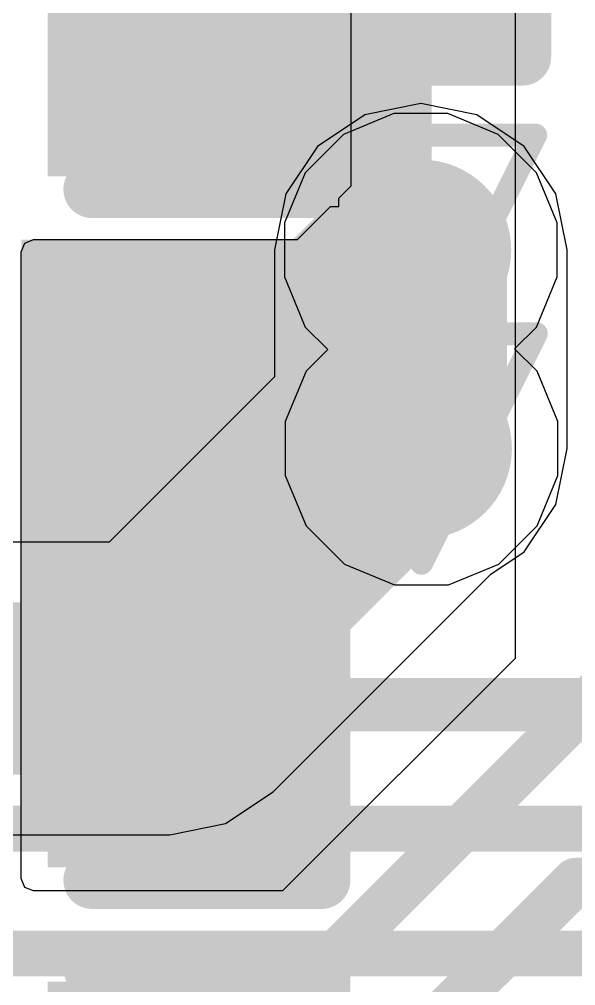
# Model space of a CAD drawing. Header units: inches. Extents: x -6 to 284, y -12 to 154.
# Drawn here: x 34.032 to 35.263, y -2.234 to -0.095 of the extents above; entities that cross this region are included whole.
import ezdxf

# ---------------------------------------------------------------- set-up
doc = ezdxf.new("R2010")
doc.units = ezdxf.units.IN
for name, color, linetype in [('Bottom Layer', 5, 'Continuous'), ('Bottom Overlay', 54, 'Continuous'), ('Bottom Paste', 16, 'Continuous'), ('Bottom Solder', 6, 'Continuous'), ('Drill Drawing', 1, 'Continuous'), ('GND-1', 16, 'Continuous'), ('GND-2', 90, 'Continuous'), ('GND-3', 216, 'Continuous'), ('GND-4', 54, 'Continuous'), ('PWR-1', 156, 'Continuous'), ('PWR-2', 130, 'Continuous'), ('Signal L1', 76, 'Continuous'), ('Signal L2', 6, 'Continuous'), ('Top Layer', 1, 'Continuous'), ('Top Overlay', 2, 'Continuous'), ('Top Paste', 8, 'Continuous'), ('Top Solder', 216, 'Continuous'), ('Via Holes', 16, 'Continuous')]:
    doc.layers.add(name, color=color, linetype=linetype)

# ---------------------------------------------------------------- blocks, each defined once
blk = doc.blocks.new('C___0402_B_94')
at = {"layer": 'Bottom Layer'}
for points in [[(-0.2413, 0.3175), (-0.2413, -0.3175), (-0.6985, -0.3175), (-0.6985, 0.3175)], [(0.6985, 0.3175), (0.6985, -0.3175), (0.2413, -0.3175), (0.2413, 0.3175)]]:
    blk.add_hatch(color=5, dxfattribs=at).paths.add_polyline_path(points)
at = {"layer": 'Bottom Paste'}
for points in [[(-0.2413, 0.3175), (-0.2413, -0.3175), (-0.6985, -0.3175), (-0.6985, 0.3175)], [(0.6985, 0.3175), (0.6985, -0.3175), (0.2413, -0.3175), (0.2413, 0.3175)]]:
    blk.add_hatch(color=16, dxfattribs=at).paths.add_polyline_path(points)
at = {"layer": 'Bottom Solder'}
for points in [[(-0.1813, 0.3775), (-0.1813, -0.3775), (-0.7585, -0.3775), (-0.7585, 0.3775)], [(0.7585, 0.3775), (0.7585, -0.3775), (0.1813, -0.3775), (0.1813, 0.3775)]]:
    blk.add_hatch(color=6, dxfattribs=at).paths.add_polyline_path(points)
at = {"layer": 'Bottom Overlay'}
for points in [[(-0.7874, -0.4064, 0.127, 0.127, 0), (-0.7874, 0.4064, 0.127, 0.127, 0)], [(-0.7874, 0.4064, 0.127, 0.127, 0), (-0.2794, 0.4064, 0.127, 0.127, 0)], [(0.2794, 0.4064, 0.127, 0.127, 0), (0.7874, 0.4064, 0.127, 0.127, 0)], [(0.7874, -0.4064, 0.127, 0.127, 0), (0.7874, 0.4064, 0.127, 0.127, 0)], [(-0.7874, -0.4064, 0.127, 0.127, 0), (-0.2794, -0.4064, 0.127, 0.127, 0)], [(0.2794, -0.4064, 0.127, 0.127, 0), (0.7874, -0.4064, 0.127, 0.127, 0)]]:
    blk.add_lwpolyline(points, format="xyseb", dxfattribs=at)
for points in [[(-0.8191, 0.4064, 0.0635, 0.0635, 1), (-0.7556, 0.4064, 0.0635, 0.0635, 1)], [(-0.8191, 0.4064, 0.0635, 0.0635, 1), (-0.7556, 0.4064, 0.0635, 0.0635, 1)], [(-0.3111, 0.4064, 0.0635, 0.0635, 1), (-0.2477, 0.4064, 0.0635, 0.0635, 1)], [(0.2477, 0.4064, 0.0635, 0.0635, 1), (0.3111, 0.4064, 0.0635, 0.0635, 1)], [(0.7556, 0.4064, 0.0635, 0.0635, 1), (0.8191, 0.4064, 0.0635, 0.0635, 1)], [(0.7556, 0.4064, 0.0635, 0.0635, 1), (0.8191, 0.4064, 0.0635, 0.0635, 1)], [(-0.8191, -0.4064, 0.0635, 0.0635, 1), (-0.7556, -0.4064, 0.0635, 0.0635, 1)], [(-0.8191, -0.4064, 0.0635, 0.0635, 1), (-0.7556, -0.4064, 0.0635, 0.0635, 1)], [(-0.3111, -0.4064, 0.0635, 0.0635, 1), (-0.2477, -0.4064, 0.0635, 0.0635, 1)], [(0.2477, -0.4064, 0.0635, 0.0635, 1), (0.3111, -0.4064, 0.0635, 0.0635, 1)], [(0.7556, -0.4064, 0.0635, 0.0635, 1), (0.8191, -0.4064, 0.0635, 0.0635, 1)], [(0.7556, -0.4064, 0.0635, 0.0635, 1), (0.8191, -0.4064, 0.0635, 0.0635, 1)]]:
    blk.add_lwpolyline(points, format="xyseb", close=True, dxfattribs=at)
blk = doc.blocks.new('C___0402_B_454')
at = {"layer": 'Bottom Layer'}
for points in [[(-0.2413, 0.3175), (-0.2413, -0.3175), (-0.6985, -0.3175), (-0.6985, 0.3175)], [(0.6985, 0.3175), (0.6985, -0.3175), (0.2413, -0.3175), (0.2413, 0.3175)]]:
    blk.add_hatch(color=5, dxfattribs=at).paths.add_polyline_path(points)
at = {"layer": 'Bottom Paste'}
for points in [[(-0.2413, 0.3175), (-0.2413, -0.3175), (-0.6985, -0.3175), (-0.6985, 0.3175)], [(0.6985, 0.3175), (0.6985, -0.3175), (0.2413, -0.3175), (0.2413, 0.3175)]]:
    blk.add_hatch(color=16, dxfattribs=at).paths.add_polyline_path(points)
at = {"layer": 'Bottom Solder'}
for points in [[(-0.1813, 0.3775), (-0.1813, -0.3775), (-0.7585, -0.3775), (-0.7585, 0.3775)], [(0.7585, 0.3775), (0.7585, -0.3775), (0.1813, -0.3775), (0.1813, 0.3775)]]:
    blk.add_hatch(color=6, dxfattribs=at).paths.add_polyline_path(points)
at = {"layer": 'Bottom Overlay'}
for points in [[(-0.2794, 0.4064, 0.127, 0.127, 0), (-0.7874, 0.4064, 0.127, 0.127, 0)], [(-0.7874, 0.4064, 0.127, 0.127, 0), (-0.7874, -0.4064, 0.127, 0.127, 0)], [(0.7874, 0.4064, 0.127, 0.127, 0), (0.2794, 0.4064, 0.127, 0.127, 0)], [(0.7874, 0.4064, 0.127, 0.127, 0), (0.7874, -0.4064, 0.127, 0.127, 0)], [(-0.2794, -0.4064, 0.127, 0.127, 0), (-0.7874, -0.4064, 0.127, 0.127, 0)], [(0.7874, -0.4064, 0.127, 0.127, 0), (0.2794, -0.4064, 0.127, 0.127, 0)]]:
    blk.add_lwpolyline(points, format="xyseb", dxfattribs=at)
for points in [[(-0.8191, 0.4064, 0.0635, 0.0635, 1), (-0.7556, 0.4064, 0.0635, 0.0635, 1)], [(-0.8191, 0.4064, 0.0635, 0.0635, 1), (-0.7556, 0.4064, 0.0635, 0.0635, 1)], [(-0.3111, 0.4064, 0.0635, 0.0635, 1), (-0.2477, 0.4064, 0.0635, 0.0635, 1)], [(0.2477, 0.4064, 0.0635, 0.0635, 1), (0.3112, 0.4064, 0.0635, 0.0635, 1)], [(0.7556, 0.4064, 0.0635, 0.0635, 1), (0.8191, 0.4064, 0.0635, 0.0635, 1)], [(0.7556, 0.4064, 0.0635, 0.0635, 1), (0.8191, 0.4064, 0.0635, 0.0635, 1)], [(-0.8191, -0.4064, 0.0635, 0.0635, 1), (-0.7556, -0.4064, 0.0635, 0.0635, 1)], [(-0.8191, -0.4064, 0.0635, 0.0635, 1), (-0.7556, -0.4064, 0.0635, 0.0635, 1)], [(-0.3111, -0.4064, 0.0635, 0.0635, 1), (-0.2477, -0.4064, 0.0635, 0.0635, 1)], [(0.2477, -0.4064, 0.0635, 0.0635, 1), (0.3112, -0.4064, 0.0635, 0.0635, 1)], [(0.7556, -0.4064, 0.0635, 0.0635, 1), (0.8191, -0.4064, 0.0635, 0.0635, 1)], [(0.7556, -0.4064, 0.0635, 0.0635, 1), (0.8191, -0.4064, 0.0635, 0.0635, 1)]]:
    blk.add_lwpolyline(points, format="xyseb", close=True, dxfattribs=at)
blk = doc.blocks.new('C___0402_455')
at = {"layer": 'Top Layer'}
for points in [[(-0.6985, -0.3175), (-0.6985, 0.3175), (-0.2413, 0.3175), (-0.2413, -0.3175)], [(0.2413, -0.3175), (0.2413, 0.3175), (0.6985, 0.3175), (0.6985, -0.3175)]]:
    blk.add_hatch(color=1, dxfattribs=at).paths.add_polyline_path(points)
at = {"layer": 'Top Paste'}
for points in [[(-0.6985, -0.3175), (-0.6985, 0.3175), (-0.2413, 0.3175), (-0.2413, -0.3175)], [(0.2413, -0.3175), (0.2413, 0.3175), (0.6985, 0.3175), (0.6985, -0.3175)]]:
    blk.add_hatch(color=8, dxfattribs=at).paths.add_polyline_path(points)
at = {"layer": 'Top Solder'}
for points in [[(-0.7585, -0.3775), (-0.7585, 0.3775), (-0.1813, 0.3775), (-0.1813, -0.3775)], [(0.1813, -0.3775), (0.1813, 0.3775), (0.7585, 0.3775), (0.7585, -0.3775)]]:
    blk.add_hatch(color=216, dxfattribs=at).paths.add_polyline_path(points)
at = {"layer": 'Top Overlay'}
for points in [[(-0.2794, 0.4064, 0.127, 0.127, 0), (-0.7874, 0.4064, 0.127, 0.127, 0)], [(-0.7874, -0.4064, 0.127, 0.127, 0), (-0.7874, 0.4064, 0.127, 0.127, 0)], [(0.7874, 0.4064, 0.127, 0.127, 0), (0.2794, 0.4064, 0.127, 0.127, 0)], [(0.7874, -0.4064, 0.127, 0.127, 0), (0.7874, 0.4064, 0.127, 0.127, 0)], [(-0.2794, -0.4064, 0.127, 0.127, 0), (-0.7874, -0.4064, 0.127, 0.127, 0)], [(0.7874, -0.4064, 0.127, 0.127, 0), (0.2794, -0.4064, 0.127, 0.127, 0)]]:
    blk.add_lwpolyline(points, format="xyseb", dxfattribs=at)
for points in [[(-0.8191, 0.4064, 0.0635, 0.0635, 1), (-0.7556, 0.4064, 0.0635, 0.0635, 1)], [(-0.8191, 0.4064, 0.0635, 0.0635, 1), (-0.7556, 0.4064, 0.0635, 0.0635, 1)], [(-0.3111, 0.4064, 0.0635, 0.0635, 1), (-0.2477, 0.4064, 0.0635, 0.0635, 1)], [(0.2477, 0.4064, 0.0635, 0.0635, 1), (0.3111, 0.4064, 0.0635, 0.0635, 1)], [(0.7556, 0.4064, 0.0635, 0.0635, 1), (0.8191, 0.4064, 0.0635, 0.0635, 1)], [(0.7556, 0.4064, 0.0635, 0.0635, 1), (0.8191, 0.4064, 0.0635, 0.0635, 1)], [(-0.8191, -0.4064, 0.0635, 0.0635, 1), (-0.7556, -0.4064, 0.0635, 0.0635, 1)], [(-0.8191, -0.4064, 0.0635, 0.0635, 1), (-0.7556, -0.4064, 0.0635, 0.0635, 1)], [(-0.3111, -0.4064, 0.0635, 0.0635, 1), (-0.2477, -0.4064, 0.0635, 0.0635, 1)], [(0.2477, -0.4064, 0.0635, 0.0635, 1), (0.3111, -0.4064, 0.0635, 0.0635, 1)], [(0.7556, -0.4064, 0.0635, 0.0635, 1), (0.8191, -0.4064, 0.0635, 0.0635, 1)], [(0.7556, -0.4064, 0.0635, 0.0635, 1), (0.8191, -0.4064, 0.0635, 0.0635, 1)]]:
    blk.add_lwpolyline(points, format="xyseb", close=True, dxfattribs=at)
blk = doc.blocks.new('C___0402_B_465')
at = {"layer": 'Bottom Layer'}
for points in [[(-0.2413, 0.3175), (-0.2413, -0.3175), (-0.6985, -0.3175), (-0.6985, 0.3175)], [(0.6985, 0.3175), (0.6985, -0.3175), (0.2413, -0.3175), (0.2413, 0.3175)]]:
    blk.add_hatch(color=5, dxfattribs=at).paths.add_polyline_path(points)
at = {"layer": 'Bottom Paste'}
for points in [[(-0.2413, 0.3175), (-0.2413, -0.3175), (-0.6985, -0.3175), (-0.6985, 0.3175)], [(0.6985, 0.3175), (0.6985, -0.3175), (0.2413, -0.3175), (0.2413, 0.3175)]]:
    blk.add_hatch(color=16, dxfattribs=at).paths.add_polyline_path(points)
at = {"layer": 'Bottom Solder'}
for points in [[(-0.1813, 0.3775), (-0.1813, -0.3775), (-0.7585, -0.3775), (-0.7585, 0.3775)], [(0.7585, 0.3775), (0.7585, -0.3775), (0.1813, -0.3775), (0.1813, 0.3775)]]:
    blk.add_hatch(color=6, dxfattribs=at).paths.add_polyline_path(points)
at = {"layer": 'Bottom Overlay'}
for points in [[(-0.2794, 0.4064, 0.127, 0.127, 0), (-0.7874, 0.4064, 0.127, 0.127, 0)], [(-0.7874, 0.4064, 0.127, 0.127, 0), (-0.7874, -0.4064, 0.127, 0.127, 0)], [(0.7874, 0.4064, 0.127, 0.127, 0), (0.2794, 0.4064, 0.127, 0.127, 0)], [(0.7874, 0.4064, 0.127, 0.127, 0), (0.7874, -0.4064, 0.127, 0.127, 0)], [(-0.2794, -0.4064, 0.127, 0.127, 0), (-0.7874, -0.4064, 0.127, 0.127, 0)], [(0.7874, -0.4064, 0.127, 0.127, 0), (0.2794, -0.4064, 0.127, 0.127, 0)]]:
    blk.add_lwpolyline(points, format="xyseb", dxfattribs=at)
for points in [[(-0.8191, 0.4064, 0.0635, 0.0635, 1), (-0.7556, 0.4064, 0.0635, 0.0635, 1)], [(-0.8191, 0.4064, 0.0635, 0.0635, 1), (-0.7556, 0.4064, 0.0635, 0.0635, 1)], [(-0.3111, 0.4064, 0.0635, 0.0635, 1), (-0.2477, 0.4064, 0.0635, 0.0635, 1)], [(0.2477, 0.4064, 0.0635, 0.0635, 1), (0.3111, 0.4064, 0.0635, 0.0635, 1)], [(0.7556, 0.4064, 0.0635, 0.0635, 1), (0.8191, 0.4064, 0.0635, 0.0635, 1)], [(0.7556, 0.4064, 0.0635, 0.0635, 1), (0.8191, 0.4064, 0.0635, 0.0635, 1)], [(-0.8191, -0.4064, 0.0635, 0.0635, 1), (-0.7556, -0.4064, 0.0635, 0.0635, 1)], [(-0.8191, -0.4064, 0.0635, 0.0635, 1), (-0.7556, -0.4064, 0.0635, 0.0635, 1)], [(-0.3111, -0.4064, 0.0635, 0.0635, 1), (-0.2477, -0.4064, 0.0635, 0.0635, 1)], [(0.2477, -0.4064, 0.0635, 0.0635, 1), (0.3111, -0.4064, 0.0635, 0.0635, 1)], [(0.7556, -0.4064, 0.0635, 0.0635, 1), (0.8191, -0.4064, 0.0635, 0.0635, 1)], [(0.7556, -0.4064, 0.0635, 0.0635, 1), (0.8191, -0.4064, 0.0635, 0.0635, 1)]]:
    blk.add_lwpolyline(points, format="xyseb", close=True, dxfattribs=at)

msp = doc.modelspace()

# ---------------------------------------------------------------- hatches: boundary and pattern name
at = {"layer": 'Bottom Layer'}
h = msp.add_hatch(color=5, dxfattribs=at)
edge = h.paths.add_edge_path()
edge.add_arc((34.9206, -0.6056), 0.2, 0, 360)
msp.add_hatch(color=5, dxfattribs=at).paths.add_polyline_path([(34.0363, -1.9119), (34.7341, -1.9119), (34.7341, -0.5826), (34.0363, -0.5826)])
h = msp.add_hatch(color=5, dxfattribs=at)
edge = h.paths.add_edge_path()
edge.add_arc((34.9221, -1.0451), 0.2, 0, 360)
at = {"layer": 'GND-1'}
h = msp.add_hatch(color=16, dxfattribs=at)
edge = h.paths.add_edge_path()
edge.add_arc((34.9206, -0.6056), 0.2, 0, 360)
h = msp.add_hatch(color=16, dxfattribs=at)
edge = h.paths.add_edge_path()
edge.add_arc((34.9221, -1.0451), 0.2, 0, 360)
at = {"layer": 'GND-2'}
h = msp.add_hatch(color=90, dxfattribs=at)
edge = h.paths.add_edge_path()
edge.add_arc((34.9206, -0.6056), 0.2, 0, 360)
h = msp.add_hatch(color=90, dxfattribs=at)
edge = h.paths.add_edge_path()
edge.add_arc((34.9221, -1.0451), 0.2, 0, 360)
at = {"layer": 'GND-3'}
h = msp.add_hatch(color=216, dxfattribs=at)
edge = h.paths.add_edge_path()
edge.add_arc((34.9206, -0.6056), 0.2, 0, 360)
h = msp.add_hatch(color=216, dxfattribs=at)
edge = h.paths.add_edge_path()
edge.add_arc((34.9221, -1.0451), 0.2, 0, 360)
at = {"layer": 'GND-4'}
h = msp.add_hatch(color=54, dxfattribs=at)
edge = h.paths.add_edge_path()
edge.add_arc((34.9206, -0.6056), 0.2, 0, 360)
h = msp.add_hatch(color=54, dxfattribs=at)
edge = h.paths.add_edge_path()
edge.add_arc((34.9221, -1.0451), 0.2, 0, 360)
at = {"layer": 'PWR-1'}
h = msp.add_hatch(color=156, dxfattribs=at)
edge = h.paths.add_edge_path()
edge.add_arc((34.9206, -0.6056), 0.2, 0, 360)
h = msp.add_hatch(color=156, dxfattribs=at)
edge = h.paths.add_edge_path()
edge.add_arc((34.9221, -1.0451), 0.2, 0, 360)
at = {"layer": 'PWR-2'}
h = msp.add_hatch(color=130, dxfattribs=at)
edge = h.paths.add_edge_path()
edge.add_arc((34.9206, -0.6056), 0.2, 0, 360)
h = msp.add_hatch(color=130, dxfattribs=at)
edge = h.paths.add_edge_path()
edge.add_arc((34.9221, -1.0451), 0.2, 0, 360)
at = {"layer": 'Signal L1'}
h = msp.add_hatch(color=76, dxfattribs=at)
edge = h.paths.add_edge_path()
edge.add_arc((34.9206, -0.6056), 0.2, 0, 360)
h = msp.add_hatch(color=76, dxfattribs=at)
edge = h.paths.add_edge_path()
edge.add_arc((34.9221, -1.0451), 0.2, 0, 360)
at = {"layer": 'Signal L2'}
h = msp.add_hatch(color=6, dxfattribs=at)
edge = h.paths.add_edge_path()
edge.add_arc((34.9206, -0.6056), 0.2, 0, 360)
h = msp.add_hatch(color=6, dxfattribs=at)
edge = h.paths.add_edge_path()
edge.add_arc((34.9221, -1.0451), 0.2, 0, 360)
at = {"layer": 'Top Layer'}
h = msp.add_hatch(color=1, dxfattribs=at)
edge = h.paths.add_edge_path()
edge.add_arc((34.9206, -0.6056), 0.2, 0, 360)
h = msp.add_hatch(color=1, dxfattribs=at)
edge = h.paths.add_edge_path()
edge.add_arc((34.9221, -1.0451), 0.2, 0, 360)
at = {"layer": 'Via Holes'}
h = msp.add_hatch(color=7, dxfattribs=at)
edge = h.paths.add_edge_path()
edge.add_arc((34.9206, -0.6056), 0.1, 0, 360)
h = msp.add_hatch(color=7, dxfattribs=at)
edge = h.paths.add_edge_path()
edge.add_arc((34.9221, -1.0451), 0.1, 0, 360)

# ---------------------------------------------------------------- linework, layer by layer
at = {"layer": 'Bottom Layer'}
for p, q in [((34.7665, -0.464), (34.7665, 0.1054)), ((35.1293, 0.0129), (35.1293, -1.5099)), ((34.7392, -0.4913), (34.7665, -0.464)), ((34.7392, -0.5097), (34.7392, -0.4913)), ((34.6479, -0.5826), (34.7207, -0.5097)), ((34.7207, -0.5097), (34.7392, -0.5097)), ((34.0363, -0.6099), (34.0443, -0.5906)), ((34.0443, -0.5906), (34.0637, -0.5826)), ((34.0637, -0.5826), (34.6479, -0.5826)), ((34.0363, -1.9972), (34.0363, -0.6099)), ((35.1293, -1.5099), (34.6147, -2.0245)), ((34.0443, -2.0165), (34.0363, -1.9972)), ((34.0637, -2.0245), (34.0443, -2.0165)), ((34.6147, -2.0245), (34.0637, -2.0245))]:
    msp.add_line(p, q, dxfattribs=at)
for points in [[(34.8554, -0.4903, 0.1778, 0.1778, 0), (34.8554, 0.0268, 0.1778, 0.1778, 0)], [(34.6742, -0.6715, 0.1778, 0.1778, 0), (34.8554, -0.4903, 0.1778, 0.1778, 0)], [(34.5813, -0.7354, 0.1778, 0.1778, 0), (34.6452, -0.6715, 0.1778, 0.1778, 0)], [(34.6452, -0.6715, 0.1778, 0.1778, 0), (34.6742, -0.6715, 0.1778, 0.1778, 0)], [(34.5813, -0.7644, 0.1778, 0.1778, 0), (34.5813, -0.7354, 0.1778, 0.1778, 0)], [(34.3836, -0.9621, 0.1778, 0.1778, 0), (34.5813, -0.7644, 0.1778, 0.1778, 0)], [(34.3836, -1.5944, 0.1778, 0.1778, 0), (34.3836, -0.9621, 0.1778, 0.1778, 0)], [(34.3836, -2.5139, 0.1041, 0.1041, 0), (35.3259, -1.5715, 0.1041, 0.1041, 0)], [(34.7927, -2.4738, 0.1041, 0.1041, 0), (35.2634, -2.0032, 0.1041, 0.1041, 0)], [(35.2634, -2.0032, 0.1041, 0.1041, 0), (35.9672, -2.0032, 0.1041, 0.1041, 0)]]:
    msp.add_lwpolyline(points, format="xyseb", dxfattribs=at)
for points in [[(34.8109, -0.4903, 0.0889, 0.0889, 1), (34.8998, -0.4903, 0.0889, 0.0889, 1)], [(34.8109, -0.4903, 0.0889, 0.0889, 1), (34.8998, -0.4903, 0.0889, 0.0889, 1)], [(34.6008, -0.6715, 0.0889, 0.0889, 1), (34.6897, -0.6715, 0.0889, 0.0889, 1)], [(34.6008, -0.6715, 0.0889, 0.0889, 1), (34.6897, -0.6715, 0.0889, 0.0889, 1)], [(34.6298, -0.6715, 0.0889, 0.0889, 1), (34.7187, -0.6715, 0.0889, 0.0889, 1)], [(34.6298, -0.6715, 0.0889, 0.0889, 1), (34.7187, -0.6715, 0.0889, 0.0889, 1)], [(34.5369, -0.7354, 0.0889, 0.0889, 1), (34.6258, -0.7354, 0.0889, 0.0889, 1)], [(34.5369, -0.7354, 0.0889, 0.0889, 1), (34.6258, -0.7354, 0.0889, 0.0889, 1)], [(34.5369, -0.7644, 0.0889, 0.0889, 1), (34.6258, -0.7644, 0.0889, 0.0889, 1)], [(34.5369, -0.7644, 0.0889, 0.0889, 1), (34.6258, -0.7644, 0.0889, 0.0889, 1)], [(34.3391, -0.9621, 0.0889, 0.0889, 1), (34.428, -0.9621, 0.0889, 0.0889, 1)], [(34.3391, -0.9621, 0.0889, 0.0889, 1), (34.428, -0.9621, 0.0889, 0.0889, 1)], [(34.3391, -1.5944, 0.0889, 0.0889, 1), (34.428, -1.5944, 0.0889, 0.0889, 1)], [(35.2373, -2.0032, 0.0521, 0.0521, 1), (35.2894, -2.0032, 0.0521, 0.0521, 1)], [(35.2373, -2.0032, 0.0521, 0.0521, 1), (35.2894, -2.0032, 0.0521, 0.0521, 1)]]:
    msp.add_lwpolyline(points, format="xyseb", close=True, dxfattribs=at)
at = {"layer": 'Drill Drawing'}
for points in [[(34.6666, -0.3516, 0.0508, 0.0508, 0), (35.1746, -0.3516, 0.0508, 0.0508, 0)], [(34.6666, -0.3516, 0.0508, 0.0508, 0), (34.9206, -0.8596, 0.0508, 0.0508, 0)], [(34.9206, -0.8596, 0.0508, 0.0508, 0), (35.1746, -0.3516, 0.0508, 0.0508, 0)], [(34.6681, -0.7911, 0.0508, 0.0508, 0), (35.1761, -0.7911, 0.0508, 0.0508, 0)], [(34.6681, -0.7911, 0.0508, 0.0508, 0), (34.9221, -1.2991, 0.0508, 0.0508, 0)], [(34.9221, -1.2991, 0.0508, 0.0508, 0), (35.1761, -0.7911, 0.0508, 0.0508, 0)]]:
    msp.add_lwpolyline(points, format="xyseb", dxfattribs=at)
for points in [[(34.6539, -0.3516, 0.0254, 0.0254, 1), (34.6793, -0.3516, 0.0254, 0.0254, 1)], [(34.6539, -0.3516, 0.0254, 0.0254, 1), (34.6793, -0.3516, 0.0254, 0.0254, 1)], [(35.1619, -0.3516, 0.0254, 0.0254, 1), (35.1873, -0.3516, 0.0254, 0.0254, 1)], [(35.1619, -0.3516, 0.0254, 0.0254, 1), (35.1873, -0.3516, 0.0254, 0.0254, 1)], [(34.6554, -0.7911, 0.0254, 0.0254, 1), (34.6808, -0.7911, 0.0254, 0.0254, 1)], [(34.6554, -0.7911, 0.0254, 0.0254, 1), (34.6808, -0.7911, 0.0254, 0.0254, 1)], [(35.1634, -0.7911, 0.0254, 0.0254, 1), (35.1888, -0.7911, 0.0254, 0.0254, 1)], [(35.1634, -0.7911, 0.0254, 0.0254, 1), (35.1888, -0.7911, 0.0254, 0.0254, 1)], [(34.9079, -0.8596, 0.0254, 0.0254, 1), (34.9333, -0.8596, 0.0254, 0.0254, 1)], [(34.9079, -0.8596, 0.0254, 0.0254, 1), (34.9333, -0.8596, 0.0254, 0.0254, 1)], [(34.9094, -1.2991, 0.0254, 0.0254, 1), (34.9348, -1.2991, 0.0254, 0.0254, 1)], [(34.9094, -1.2991, 0.0254, 0.0254, 1), (34.9348, -1.2991, 0.0254, 0.0254, 1)]]:
    msp.add_lwpolyline(points, format="xyseb", close=True, dxfattribs=at)
at = {"layer": 'GND-1'}
for p, q in [((34.8606, -0.304), (34.7497, -0.3499)), ((34.9806, -0.304), (34.8606, -0.304)), ((35.0914, -0.3499), (34.9806, -0.304)), ((34.7497, -0.3499), (34.6649, -0.4347)), ((35.1762, -0.4347), (35.0914, -0.3499)), ((34.6649, -0.4347), (34.619, -0.5456)), ((35.2222, -0.5456), (35.1762, -0.4347)), ((34.619, -0.5456), (34.619, -0.6655)), ((35.2222, -0.6655), (35.2222, -0.5456)), ((34.619, -0.6655), (34.6649, -0.7764)), ((35.1762, -0.7764), (35.2222, -0.6655)), ((34.6649, -0.7764), (34.7146, -0.8261)), ((35.1281, -0.8246), (35.1762, -0.7764)), ((34.7146, -0.8261), (34.6665, -0.8743)), ((35.1778, -0.8743), (35.1281, -0.8246)), ((34.6665, -0.8743), (34.6205, -0.9851)), ((35.2237, -0.9851), (35.1778, -0.8743)), ((34.6205, -0.9851), (34.6205, -1.1051)), ((35.2237, -1.1051), (35.2237, -0.9851)), ((34.6205, -1.1051), (34.6665, -1.216)), ((35.1778, -1.216), (35.2237, -1.1051)), ((34.6665, -1.216), (34.7513, -1.3008)), ((35.093, -1.3008), (35.1778, -1.216)), ((34.7513, -1.3008), (34.8622, -1.3467)), ((34.9821, -1.3467), (35.093, -1.3008)), ((34.8622, -1.3467), (34.9821, -1.3467))]:
    msp.add_line(p, q, dxfattribs=at)
at = {"layer": 'GND-2'}
for p, q in [((34.8606, -0.304), (34.7497, -0.3499)), ((34.9806, -0.304), (34.8606, -0.304)), ((35.0914, -0.3499), (34.9806, -0.304)), ((34.7497, -0.3499), (34.6649, -0.4347)), ((35.1762, -0.4347), (35.0914, -0.3499)), ((34.6649, -0.4347), (34.619, -0.5456)), ((35.2222, -0.5456), (35.1762, -0.4347)), ((34.619, -0.5456), (34.619, -0.6655)), ((35.2222, -0.6655), (35.2222, -0.5456)), ((34.619, -0.6655), (34.6649, -0.7764)), ((35.1762, -0.7764), (35.2222, -0.6655)), ((34.6649, -0.7764), (34.7146, -0.8261)), ((35.1281, -0.8246), (35.1762, -0.7764)), ((34.7146, -0.8261), (34.6665, -0.8743)), ((35.1778, -0.8743), (35.1281, -0.8246)), ((34.6665, -0.8743), (34.6205, -0.9851)), ((35.2237, -0.9851), (35.1778, -0.8743)), ((34.6205, -0.9851), (34.6205, -1.1051)), ((35.2237, -1.1051), (35.2237, -0.9851)), ((34.6205, -1.1051), (34.6665, -1.216)), ((35.1778, -1.216), (35.2237, -1.1051)), ((34.6665, -1.216), (34.7513, -1.3008)), ((35.093, -1.3008), (35.1778, -1.216)), ((34.7513, -1.3008), (34.8622, -1.3467)), ((34.9821, -1.3467), (35.093, -1.3008)), ((34.8622, -1.3467), (34.9821, -1.3467))]:
    msp.add_line(p, q, dxfattribs=at)
at = {"layer": 'GND-3'}
for p, q in [((34.8606, -0.304), (34.7497, -0.3499)), ((34.9806, -0.304), (34.8606, -0.304)), ((35.0914, -0.3499), (34.9806, -0.304)), ((34.7497, -0.3499), (34.6649, -0.4347)), ((35.1762, -0.4347), (35.0914, -0.3499)), ((34.6649, -0.4347), (34.619, -0.5456)), ((35.2222, -0.5456), (35.1762, -0.4347)), ((34.619, -0.5456), (34.619, -0.6655)), ((35.2222, -0.6655), (35.2222, -0.5456)), ((34.619, -0.6655), (34.6649, -0.7764)), ((35.1762, -0.7764), (35.2222, -0.6655)), ((34.6649, -0.7764), (34.7146, -0.8261)), ((35.1281, -0.8246), (35.1762, -0.7764)), ((34.7146, -0.8261), (34.6665, -0.8743)), ((35.1778, -0.8743), (35.1281, -0.8246)), ((34.6665, -0.8743), (34.6205, -0.9851)), ((35.2237, -0.9851), (35.1778, -0.8743)), ((34.6205, -0.9851), (34.6205, -1.1051)), ((35.2237, -1.1051), (35.2237, -0.9851)), ((34.6205, -1.1051), (34.6665, -1.216)), ((35.1778, -1.216), (35.2237, -1.1051)), ((34.6665, -1.216), (34.7513, -1.3008)), ((35.093, -1.3008), (35.1778, -1.216)), ((34.7513, -1.3008), (34.8622, -1.3467)), ((34.9821, -1.3467), (35.093, -1.3008)), ((34.8622, -1.3467), (34.9821, -1.3467))]:
    msp.add_line(p, q, dxfattribs=at)
at = {"layer": 'GND-4'}
for p, q in [((34.8606, -0.304), (34.7497, -0.3499)), ((34.9806, -0.304), (34.8606, -0.304)), ((35.0914, -0.3499), (34.9806, -0.304)), ((34.7497, -0.3499), (34.6649, -0.4347)), ((35.1762, -0.4347), (35.0914, -0.3499)), ((34.6649, -0.4347), (34.619, -0.5456)), ((35.2222, -0.5456), (35.1762, -0.4347)), ((34.619, -0.5456), (34.619, -0.6655)), ((35.2222, -0.6655), (35.2222, -0.5456)), ((34.619, -0.6655), (34.6649, -0.7764)), ((35.1762, -0.7764), (35.2222, -0.6655)), ((34.6649, -0.7764), (34.7146, -0.8261)), ((35.1281, -0.8246), (35.1762, -0.7764)), ((34.7146, -0.8261), (34.6665, -0.8743)), ((35.1778, -0.8743), (35.1281, -0.8246)), ((34.6665, -0.8743), (34.6205, -0.9851)), ((35.2237, -0.9851), (35.1778, -0.8743)), ((34.6205, -0.9851), (34.6205, -1.1051)), ((35.2237, -1.1051), (35.2237, -0.9851)), ((34.6205, -1.1051), (34.6665, -1.216)), ((35.1778, -1.216), (35.2237, -1.1051)), ((34.6665, -1.216), (34.7513, -1.3008)), ((35.093, -1.3008), (35.1778, -1.216)), ((34.7513, -1.3008), (34.8622, -1.3467)), ((34.9821, -1.3467), (35.093, -1.3008)), ((34.8622, -1.3467), (34.9821, -1.3467))]:
    msp.add_line(p, q, dxfattribs=at)
at = {"layer": 'PWR-1'}
for p, q in [((34.8606, -0.304), (34.7497, -0.3499)), ((34.9806, -0.304), (34.8606, -0.304)), ((35.0914, -0.3499), (34.9806, -0.304)), ((34.7497, -0.3499), (34.6649, -0.4347)), ((35.1762, -0.4347), (35.0914, -0.3499)), ((34.6649, -0.4347), (34.619, -0.5456)), ((35.2222, -0.5456), (35.1762, -0.4347)), ((34.619, -0.5456), (34.619, -0.6655)), ((35.2222, -0.6655), (35.2222, -0.5456)), ((34.619, -0.6655), (34.6649, -0.7764)), ((35.1762, -0.7764), (35.2222, -0.6655)), ((34.6649, -0.7764), (34.7146, -0.8261)), ((35.1281, -0.8246), (35.1762, -0.7764)), ((34.7146, -0.8261), (34.6665, -0.8743)), ((35.1778, -0.8743), (35.1281, -0.8246)), ((34.6665, -0.8743), (34.6205, -0.9851)), ((35.2237, -0.9851), (35.1778, -0.8743)), ((34.6205, -0.9851), (34.6205, -1.1051)), ((35.2237, -1.1051), (35.2237, -0.9851)), ((34.6205, -1.1051), (34.6665, -1.216)), ((35.1778, -1.216), (35.2237, -1.1051)), ((34.6665, -1.216), (34.7513, -1.3008)), ((35.093, -1.3008), (35.1778, -1.216)), ((34.7513, -1.3008), (34.8622, -1.3467)), ((34.9821, -1.3467), (35.093, -1.3008)), ((34.8622, -1.3467), (34.9821, -1.3467))]:
    msp.add_line(p, q, dxfattribs=at)
at = {"layer": 'Signal L1'}
for points in [[(33.0967, -1.6206, 0.1016, 0.1016, 0), (49.8655, -1.6206, 0.1016, 0.1016, 0)], [(32.935, -1.8865, 0.1016, 0.1016, 0), (49.9624, -1.8865, 0.1016, 0.1016, 0)], [(32.7838, -2.163, 0.1016, 0.1016, 0), (50.0721, -2.163, 0.1016, 0.1016, 0)]]:
    msp.add_lwpolyline(points, format="xyseb", dxfattribs=at)
at = {"layer": 'Signal L2'}
for points in [[(33.3691, -1.5979, 0.0889, 0.0889, 0), (48.0882, -1.5979, 0.0889, 0.0889, 0)], [(33.3691, -1.89, 0.0889, 0.0889, 0), (48.0882, -1.89, 0.0889, 0.0889, 0)]]:
    msp.add_lwpolyline(points, format="xyseb", dxfattribs=at)
at = {"layer": 'Top Layer'}
for p, q in [((34.9206, -0.2818), (34.7967, -0.3065)), ((35.0444, -0.3065), (34.9206, -0.2818)), ((34.7967, -0.3065), (34.6917, -0.3767)), ((35.1495, -0.3767), (35.0444, -0.3065)), ((34.6917, -0.3767), (34.6215, -0.4817)), ((35.2196, -0.4817), (35.1495, -0.3767)), ((34.6215, -0.4817), (34.5968, -0.6056)), ((35.2443, -0.6056), (35.2196, -0.4817)), ((34.5968, -0.6056), (34.5968, -0.8865)), ((35.2443, -1.0451), (35.2443, -0.6056)), ((34.5968, -0.8865), (34.2308, -1.2526)), ((35.2196, -1.169), (35.2443, -1.0451)), ((35.1495, -1.274), (35.2196, -1.169)), ((34.2308, -1.2526), (32.1324, -1.2526)), ((35.0755, -1.3235), (35.1495, -1.274)), ((34.5938, -1.8052), (35.0755, -1.3235)), ((34.4887, -1.8754), (34.5938, -1.8052)), ((34.3649, -1.9), (34.4887, -1.8754)), ((32.1262, -1.9), (34.3649, -1.9))]:
    msp.add_line(p, q, dxfattribs=at)
for points in [[(34.9206, -1.0451, 0.381, 0.381, 0), (34.9206, -0.6056, 0.381, 0.381, 0)], [(34.3649, -1.5763, 0.381, 0.381, 0), (34.896, -1.0451, 0.381, 0.381, 0)], [(31.8637, -1.5763, 0.381, 0.381, 0), (34.3649, -1.5763, 0.381, 0.381, 0)]]:
    msp.add_lwpolyline(points, format="xyseb", dxfattribs=at)
for points in [[(34.8253, -0.6056, 0.1905, 0.1905, 1), (35.0158, -0.6056, 0.1905, 0.1905, 1)], [(34.8008, -1.0451, 0.1905, 0.1905, 1), (34.9913, -1.0451, 0.1905, 0.1905, 1)], [(34.8253, -1.0451, 0.1905, 0.1905, 1), (35.0158, -1.0451, 0.1905, 0.1905, 1)], [(34.2696, -1.5763, 0.1905, 0.1905, 1), (34.4601, -1.5763, 0.1905, 0.1905, 1)], [(34.2696, -1.5763, 0.1905, 0.1905, 1), (34.4601, -1.5763, 0.1905, 0.1905, 1)]]:
    msp.add_lwpolyline(points, format="xyseb", close=True, dxfattribs=at)

# ---------------------------------------------------------------- block references
for name, p, rotation in [('C___0402_455', (34.7391, 0.609), 270), ('C___0402_B_465', (33.9137, -0.0652), 180), ('C___0402_B_454', (33.9137, -2.6028), 180)]:
    msp.add_blockref(name, p, dxfattribs=dict(rotation=rotation))
msp.add_blockref('C___0402_B_94', (33.9137, -1.5944))

doc.saveas('drawing.dxf')
